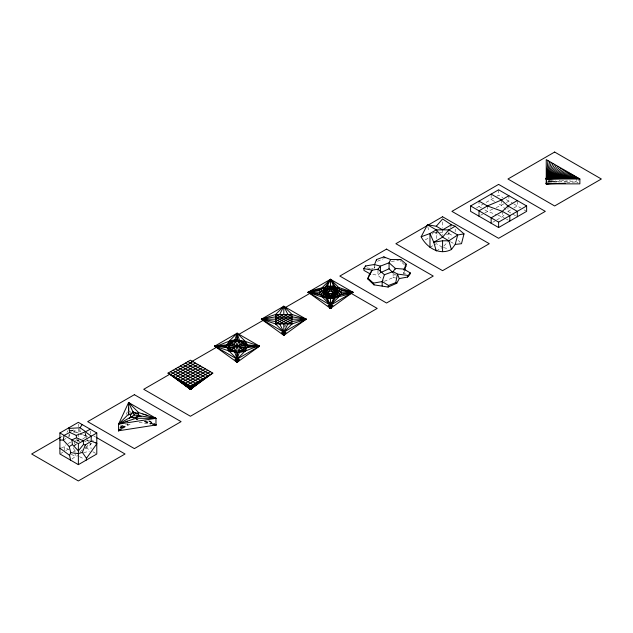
<?xml version="1.0" encoding="UTF-8"?>
<svg xmlns="http://www.w3.org/2000/svg" width="633" height="633" viewBox="0 0 633 633"><rect width="100%" height="100%" fill="white"/><g stroke="black" fill="none" stroke-linecap="round" stroke-linejoin="round"><path stroke-width="0.47" stroke-dasharray="3.17 2.37" d="M377.98 270.695L377.964 275.22L381.596 278.647M393.14 273.045L393.133 277.571L384.413 281.305M395.76 278.006L393.133 277.571L395.332 274.595M64.218 450.561L64.226 446.835L65.421 444.92M405.492 273.82L403.751 273.543L403.775 271.32M79.94 428.644L79.552 432.972L80.826 430.685M284.826 326.699L285.056 324.769M74.006 432.845L74.219 431.057L76.957 428.707M284.961 326.945L285.214 325.069M68.847 436.865L69.527 434.08M77.455 441.359L78.761 436.026M446.518 234.883L448.884 233.514L449.39 231.773M450.649 227.405L451.408 224.778M374.522 268.076L374.918 266.722M403.751 273.543L404.463 271.304M119.779 428.177L121.386 424.727M126.189 414.362L127.391 411.767M67.019 432.339L68 430.646M120.167 428.304L122.351 424.917M432.133 234.242L433.755 232.058M547.371 182.344L549.048 180.081M120.919 427.694L123.253 424.624M75.604 440.956L76.87 439.5M121.125 427.9L123.672 425.028M548.21 181.75L549.515 180.35M443.844 246.039L448.884 240.793M380.417 272.696L377.964 275.22L371.452 274.263M74.504 445.679L76.395 443.773M496.747 219.983L502.357 216.747L504.454 214.729M121.449 428.225L125.761 424.403M548.487 181.916L549.982 180.619M85.297 448.844L91.817 443.345M81.119 451.052L82.583 449.834M85.502 447.404L90.622 443.147L91.081 448.892M72.004 459.028L75.58 456.243L77.891 455.807M122.343 427.908L127.605 423.896M122.422 427.963L127.795 424.031M548.637 182.169L551.026 180.484M82.567 439.112L85.795 436.96L85.629 433.415M122.707 428.05L128.491 424.252M60.515 437.332L62.216 436.351M70.706 431.445L74.101 429.49M63.268 440.085L66.457 438.242M476.483 207.956L496.13 196.618M496.96 196.135L498.614 195.178L502.895 197.654M425.241 239.883L429.182 237.612M60.626 453.568L62.778 452.326M65.785 450.593L68.142 449.232M73.642 446.051L76.767 444.255M480.684 215.236L484.047 213.297M484.886 212.815L492.664 209.135M496.169 207.648L505.569 203.027M506.4 202.552L508.892 201.112L508.892 195.716M429.973 247.345L436.279 243.705L442.578 247.345M122.525 428.486L131.886 423.089M549.61 181.916L552.134 180.46M436.279 250.984L441.794 247.804M510.507 209.887L507.959 211.359L501.415 205.424L497.997 203.446M513.901 207.925L517.296 205.962L517.296 200.574M492.743 222.294L495.948 220.442M67.96 443.583L71.339 441.787M549.768 182.193L553.289 180.532M84.585 441.739L87.773 440.228L89.443 440.71M377.458 261.294L381.778 259.411M382.316 259.182L383.4 258.707M550.829 182.09L555.418 180.326M73.238 451.764L75.723 450.886M552.625 181.877L557.175 180.46M61.638 447.618L64.226 446.835L69.132 449.778M553.78 181.995L560.371 180.365M83.588 452.65L89.324 451.266M555.948 181.988L563.702 180.5M77.155 440.758L79.054 440.473M558.733 182.051L570.262 180.389M391.313 261.453L398.624 260.432M564.351 182.011L574.827 180.943L578.19 182.89L578.19 178.031M566.749 182.541L576.505 181.916L576.505 178.031M434.736 232.145L438.661 232.469M439.642 232.548L442.578 232.786M367.124 267.901L370.685 268.439M371.579 268.574L373.359 268.843M139.078 422.369L150.575 424.15M70.398 430.218L74.219 431.057L78.603 433.194L68.831 429.973M443.464 247.566L448.757 248.88M135.921 419.363L137.741 419.869M144.126 421.665L152.331 423.96M87.576 436.746L80.177 433.921L88.248 436.651M136.261 419.283L138.136 419.829M144.712 421.728L152.221 423.896M144.799 421.404L152.252 423.793M87.773 440.228L89.609 440.861M484.886 209.903L487.41 211.359L497.079 214.848M497.957 215.165L505.672 218.662M145.179 420.874L151.477 423.271M71.205 454.415L75.58 456.243L74.86 453.22M79.552 456.67L84.545 459.257M148.541 420.834L151.841 422.678M149.214 421.103L151.754 422.559L149.127 421.032M506.321 199.624L513.094 203.533M513.933 204.024L520.69 207.925M524.084 209.887L525.786 210.868M494.571 201.468L491.145 199.49L491.145 194.102M515.594 215.766L507.959 211.359L507.959 205.962M506.503 219.145L508.164 220.102M481.523 207.956L479.007 206.5L479.007 201.112M448.884 233.514L452.824 235.792M434.555 232.525L439.373 235.302M450.459 241.703L453.616 243.523M93.629 435.86L95.33 436.841M85.779 447.658L90.456 450.356M92.822 451.725L95.994 453.552M149.649 420.85L152.023 422.401M77.606 440.054L79.805 441.707M87.117 440.37L88.517 441.478M383.606 280.546L384.009 280.925M400.467 261.049L401.259 261.809M402.058 262.568L404.44 264.855M393.94 273.63L395.332 275.007M458.339 240.429L460.231 242.399M80.098 451.329L80.945 452.508M84.885 433.692L86.492 435.963M92.529 440.046L93.621 441.605M129.559 410.77L130.525 412.368M87.283 439.413L85.795 436.96L85.51 433.526M129.686 411.513L130.042 412.297M73.531 447.792L74.939 452.017M427.837 226.685L428.81 231.449M74.306 441.185L74.876 445.062M90.4 431.113L90.606 433.929M69.021 434.657L69.1 436.533M374.245 266.303L374.253 268.139M502.357 211.359L502.357 216.747M501.415 200.036L501.415 205.424M498.614 189.789L498.614 195.178M487.41 205.962L487.41 211.359M455.19 228.964L455.19 231.694M448.884 231.694L448.884 238.973M442.578 221.922L442.578 227.848M442.578 228.837L442.578 235.334M436.279 229.874L436.279 238.768M78.326 424.063L78.326 426.658M78.326 428.446L78.326 436.723M78.326 439.547L78.326 441.446"/><path stroke-width="0.95" d="M128.641 415.161L128.649 410.508M128.649 410.508L128.594 402.517L155.971 418.326L155.971 424.988L118.577 430.772L118.577 424.11L128.594 402.517L138.587 412.558L142.876 413.99M382.158 286.005L382.166 281.582L384.429 274.722L393.148 271.541L395.348 268.416L403.799 269.096L410.319 272.934L409.844 274.516L407.51 277.064L399.273 278.583L396.756 283.26L388.092 287.05L373.992 284.866L367.67 278.86L369.585 273.994L372.149 270.164L377.98 269.191L380.433 266.113L389.089 262.782L390.624 259.538L400.776 259.514L406.22 264.175L404.748 270.41M377.98 269.943L377.98 269.191L384.429 274.722M380.417 271.874L380.433 266.113L374.238 264.523L365.526 265.955L363.793 268.574L363.983 270.449L370.637 274.144M392.547 272.245L389.073 268.803L389.089 262.782L395.348 268.416L395.348 269.239M393.148 272.293L393.148 271.541L397.405 274.073L408.23 275.466L410.319 272.934M128.665 407.573L128.649 409.78M403.791 269.927L406.22 264.175M321.493 289.234L321.445 290.84L319.293 293.973L308.089 292.24L330.505 279.295L352.913 292.24L330.505 308.413L308.089 292.24C316.286 288.608 324.848 287.16 333.504 285.768C338.821 290.476 346.283 290.428 352.913 292.24L330.505 305.177L308.089 292.24L323.874 288.411L328.717 288.395L332.926 287.01L338.702 287.501L352.913 292.24C344.716 295.872 336.155 297.32 327.498 298.713C322.181 294.005 314.72 294.052 308.089 292.24L319.293 290.507L321.493 289.234L322.3 287.501L330.505 279.295L338.702 287.501L339.557 290.84L341.709 293.973L352.913 292.24L341.709 290.507L339.51 289.234M341.709 290.507L339.557 293.641L335.379 295.057L332.926 297.47L328.717 296.086L323.874 296.07L323.835 293.269L326.256 291.584L325.623 289.423L328.076 287.01L332.285 288.395L337.128 288.411L337.167 291.212L339.557 293.641L338.702 296.98L330.505 305.177L322.3 296.98L321.445 293.641L319.293 290.507M334.746 292.897L335.379 295.057L331.637 294.693L328.717 296.086L327.396 294.036L323.835 293.269L321.445 290.84L325.623 289.423L329.366 289.787L332.285 288.395L333.607 290.444L337.167 291.212L334.746 292.897L332.776 292.588L331.114 293.554L328.836 293.206L328.226 291.884L331.114 290.927L332.776 291.884L332.776 292.588M70.746 452.642L78.373 453.6L82.369 452.405L85.313 444.999L91.12 441.201L91.279 436.177L85.368 431.809L76.261 435.377L69.812 432.442L64.115 435.393L63.268 440.085L69.242 446.613L70.746 452.642L69.583 455.349L70.58 460.144M237.209 360.422L237.106 362.337L214.69 346.164L237.106 333.219L259.522 346.164L237.106 362.337L234.922 359.283M376.461 260.519L376.524 259.554L383.812 256.879L390.624 259.538M238.823 359.955L237.106 362.337L237.604 352.755L240.279 347.992L248.532 346.449L259.522 346.164L237.106 359.101L214.69 346.164C223.394 345.207 233.173 336.416 241.727 341.424L242.605 342.983L245.311 345.301L259.522 346.164C250.826 347.113 241.038 355.904 232.493 350.896L231.615 349.337L228.901 347.026L214.69 346.164L228.901 350.896L234.693 351.885L235.611 350.896L238.601 341.424L239.519 340.435L245.311 341.424L259.522 346.164L247.028 347.557L227.184 344.771L214.69 346.164L227.184 347.557L247.028 344.771L259.522 346.164M547.933 160.56L546.247 179.004L579.868 179.004L579.868 183.855L546.247 183.855L546.247 159.595L579.868 179.004M546.603 179.978L546.247 183.855L565.609 183.269M237.359 360.43L237.106 362.337L235.476 359.987L237.106 362.337L239.298 359.283M281.614 332.325L283.806 335.379L306.222 319.198L283.806 306.261L261.389 319.198L283.806 335.379L284.059 333.504M86.207 460.12L86.468 458.316L96.786 443.812L95.939 442.958L96.786 443.211L91.12 441.201M328.139 305.375L330.505 308.413L330.774 306.522M282.358 332.942L283.806 335.379L284.122 333.433M328.313 305.367L330.505 308.413L330.83 306.586M192.899 361.617L170.491 374.562L190.414 389.295L212.823 373.122L190.414 360.177L167.998 373.122L190.414 389.295L190.77 387.396M388.092 287.05L388.559 285.475L395.791 282.627L397.405 274.073L399.273 278.583M85.368 431.809L90.266 429.229M549.61 161.534L546.247 179.004L578.19 178.031M546.619 181.916L546.247 183.855L556.011 183.23M332.863 305.375L330.505 308.413L328.97 305.976L330.505 308.413L330.917 306.499L330.505 308.413L328.385 305.32M282.571 332.855L283.806 335.379L284.217 333.52L283.806 335.379L282.943 333.67M329.176 305.945L330.505 308.413L330.909 306.594L330.505 308.413L328.994 305.953M197.884 364.489L175.468 377.434L190.414 389.295L190.865 387.404L190.414 389.295L172.975 375.994L195.391 363.057M329.302 305.881L330.505 308.413L330.972 306.546L330.505 308.413L329.595 306.657M464.013 233.878L461.497 243.705L455.19 244.433L451.408 249.529C439.437 255.685 426.713 247.638 421.151 236.789L427.449 224.778L436.279 226.234L442.578 229.874L451.408 224.778L455.19 226.234L464.013 233.878L457.714 234.97L448.884 240.793L442.578 240.793L433.755 242.249L429.973 233.514L436.279 229.874L448.884 229.874L457.714 234.97L455.19 244.433M332.689 305.367L330.505 308.413L329.785 306.601L330.505 308.413L331.004 306.594L330.505 308.413L329.682 306.673M200.376 365.929L177.96 378.874L190.414 389.295L190.937 387.443M237.628 360.494L237.106 362.337L235.571 359.805M283.093 333.559L283.806 335.379L284.352 333.536L283.806 335.379L283.022 333.607L283.806 335.379L285.989 332.325M202.861 367.369L180.452 380.306L190.414 389.295L190.968 387.459L190.414 389.295L183.768 383.424M332.618 305.32L330.505 308.413L329.84 306.578L330.505 308.413L331.043 306.617L330.505 308.413L329.801 306.601M551.288 162.507L546.247 179.004L576.505 177.066M184.132 383.471L190.414 389.295L191.245 386.779M332.009 305.953L330.505 308.413L329.975 306.57L330.505 308.413L332.032 305.976L330.505 308.413L329.959 306.649L330.505 308.413L331.106 306.601L330.505 308.413L329.896 306.601M234.693 340.435L237.106 333.219L245.311 341.424L248.532 346.449L245.311 348.823L238.601 350.896L235.611 341.424L234.693 340.435L232.493 341.424L231.615 342.983L228.901 345.301L214.69 346.164M227.184 344.771L228.901 341.424L237.106 333.219L236.615 339.565L235.611 341.424L228.901 343.497L225.688 345.871L228.901 350.896L237.106 359.101L239.519 351.885L241.727 350.896L242.605 349.337L245.311 347.026M184.978 383.938L190.414 389.295L191.031 387.467M283.173 333.615L283.806 335.379L284.454 333.551M283.157 333.551L283.806 335.379L284.439 333.615M331.827 305.945L330.505 308.413L330.054 306.562L330.505 308.413L331.154 306.633M330.094 306.594L330.505 308.413L331.32 306.673L330.505 308.413L330.086 306.499L330.505 308.413L331.201 306.601L330.505 308.413L330.015 306.514L330.505 308.413L331.407 306.657M205.353 368.81L182.937 381.746L190.414 389.295L191.126 387.483M285.254 332.942L283.806 335.379L283.26 333.536L283.806 335.379L284.518 333.559M237.818 360.581L237.106 362.337L236.164 360.66M283.489 333.433L283.806 335.379L284.526 333.615L283.806 335.379L283.323 333.472L283.806 335.379L284.668 333.67M185.825 384.397L190.414 389.295L191.126 387.602M237.842 360.604L237.106 362.337L236.196 360.636M187.186 385.766L190.414 389.295L191.174 387.499M552.973 163.472L546.247 179.004L574.827 176.093M330.173 306.586L330.505 308.413L331.288 306.633M407.51 277.064L408.23 275.466M376.524 259.554L374.245 265.362M187.922 386.359L190.414 389.295L191.198 387.594M340.902 292.24L352.913 292.24C346.283 294.052 338.821 294.005 333.504 298.713L328.076 297.47L325.623 295.057L321.445 293.641L323.835 291.212L323.874 288.411L327.498 285.768L330.505 279.295L335.704 287.042M320.1 292.24L308.089 292.24C315.843 294.147 324.223 300.058 332.285 296.086L333.607 294.036L337.167 293.269L339.557 290.84L335.379 289.423L331.637 289.787L328.717 288.395L327.396 290.444L323.835 291.212L326.256 292.897L325.623 295.057L329.366 294.693L329.888 293.554M331.114 290.927L331.637 289.787M333.504 298.713L330.505 305.177L325.299 297.439M330.228 306.522L330.505 308.413L331.7 305.881M237.929 360.636L237.106 362.337L236.291 360.636M367.67 278.86L372.149 270.164L363.793 268.574M186.672 384.848L190.414 389.295L191.245 387.586M283.544 333.504L283.806 335.379L285.032 332.855M279.699 314.466L283.806 306.261L292.011 314.466L306.222 319.198L283.806 332.143L261.389 319.198L275.6 314.466L292.011 314.466L292.011 323.938L283.806 332.143L275.6 323.938L261.389 319.198L275.6 316.832L279.699 314.466L292.011 321.572L306.222 319.198L292.011 316.832L287.904 314.466L283.806 306.261L275.6 314.466L275.6 323.938L292.011 323.938L306.222 319.198L292.011 319.198L283.806 314.466L275.6 319.198L261.389 319.198L275.6 321.572L279.699 323.938L283.806 332.143L287.904 323.938L292.011 321.572M234.693 351.885L237.106 359.101L245.311 350.896L247.028 347.557M207.846 370.242L185.429 383.187L190.414 389.295L192.899 384.627L170.491 371.682M238.016 360.636L237.106 362.337L236.331 360.541M188.041 386.217L190.414 389.295L192.226 386.027M188.689 386.929L190.414 389.295L191.815 386.803M188.753 386.842L190.414 389.295L191.364 387.618L190.414 389.295L188.112 386.09M238.055 360.66L237.106 362.337L236.378 360.604L237.106 362.337L238.736 359.987M235.611 341.424L233.941 344.328L228.901 345.301M554.65 164.445L546.247 179.004L573.142 175.119M238.649 359.805L237.106 362.337L236.394 360.517M188.856 386.913L190.414 389.295L191.965 386.913M238.673 360.003L237.106 362.337L236.584 360.494M325.299 287.042L330.505 279.295L333.504 285.768M335.704 297.439L330.505 305.177L327.498 298.713M189.457 387.61L190.414 389.295L192.068 386.842M68.499 428.003L69.1 428.406L80.019 427.781L82.195 424.569M189.465 387.618L190.414 389.295L192.709 386.09M189.014 386.803L190.414 389.295L192.139 386.929M556.336 165.419L546.247 179.004L571.464 174.154M188.602 386.027L190.414 389.295L192.78 386.217M83.477 444.461L78.373 450.878L72.439 444.595L71.877 439.88L76.538 437.814L83.303 440.782L83.477 444.461L85.313 444.999M210.338 371.682L187.922 384.627L190.414 389.295L195.391 383.187L172.975 370.242M130.825 414.742L133.025 412.059L137.385 413.246L139.45 415.77L141.104 416.688M187.922 361.617L210.338 374.562L190.414 389.295L189.623 387.594L190.414 389.295L194.149 384.848M189.647 387.499L190.414 389.295L192.899 386.359M436.279 226.234L442.578 218.955L451.408 224.778M119.851 429.332L118.577 430.772L120.238 429.807M129.401 418.563L130.675 417.123L132.526 416.949M189.702 387.602L190.414 389.295L193.643 385.766M558.013 166.384L546.247 179.004L569.779 173.181M189.702 387.483L190.414 389.295L194.996 384.397M189.789 387.467L190.414 389.295L197.884 381.746L175.468 368.81M189.789 387.451L190.414 389.295L195.842 383.938M189.583 386.779L190.414 389.295L196.689 383.471M185.429 363.057L207.846 375.994L190.414 389.295L189.884 387.443L190.414 389.295L200.376 380.306L177.96 367.369M120.017 429.498L118.577 430.772L121.876 428.596M182.937 364.489L205.353 377.434L190.414 389.295L189.955 387.404L190.414 389.295L197.053 383.424M559.699 167.357L546.247 179.004L568.102 172.208M190.058 387.396L190.414 389.295L202.861 378.874L180.452 365.929M146.16 415.09L155.971 418.326L118.577 424.11L128.641 414.093L130.279 414.346L133.025 412.059L136.514 413.863M120.08 429.625L118.577 430.772L120.879 429.087M561.376 168.331L546.247 179.004L566.424 171.242M400.088 259.997L400.776 259.514M136.277 417.883L139.45 415.77L138.073 414.797M69.242 446.613L72.439 444.595M59.906 432.964L78.326 422.338L96.786 432.996L96.786 454.011L78.373 464.646L59.906 453.98L59.906 432.964L78.373 443.622L96.786 432.996M60.515 437.332L31.65 453.996L78.35 480.953L125.041 453.996L96.176 437.332M170.166 374.024L143.723 389.295L190.422 416.253L377.205 308.413L350.888 293.214M191.483 361.72L216.217 347.438M238.396 334.635L263.985 319.863M285.301 307.551L310.035 293.269M470.596 205.962L498.614 189.789L526.632 205.962L526.632 211.359L498.614 227.532L470.596 211.359L470.596 205.962L498.614 222.143L526.632 205.962M275.6 321.572L287.904 314.466M228.901 350.896L245.311 341.424L245.311 350.896L228.901 350.896L228.901 341.424L245.311 341.424M275.6 323.938L292.011 314.466M327.396 294.036L328.836 293.206M332.167 291.275L333.607 290.444M279.699 323.938L292.011 316.832M275.6 319.198L283.806 323.938L292.011 319.198M455.19 226.234L448.884 229.874L442.578 237.153L433.755 242.249L436.279 250.984M508.892 195.716L501.415 200.036L487.41 205.962L479.007 210.813L479.007 216.209M339.51 295.239L341.709 293.973M134.386 414.987L118.577 424.11L135.921 418.302L155.971 418.326L134.386 414.987L128.594 402.517M137.385 413.246L138.587 412.558L138.587 413.618M563.061 169.296L546.247 179.004L564.739 170.269M167.998 373.122L190.414 386.059L212.823 373.122M517.296 200.574L507.959 205.962L502.357 211.359L491.145 217.823L491.145 223.22M380.417 272.696L389.073 268.803M130.279 414.346L130.675 417.123L135.486 417.353L139.45 415.77L136.918 416.269M548.083 183.151L546.247 183.855L551.96 183.277M421.151 236.789L429.973 233.514L429.973 247.345M126.125 421.554L127.225 421.182M548.067 183.293L546.247 183.855L550.093 183.301M549.072 183.159L546.247 183.855L549.159 183.293M368.153 278.433L373.383 283.117L382.166 281.582L388.559 285.475M326.256 292.897L328.226 292.588M332.776 291.884L334.746 291.584L337.167 293.269L337.128 296.07L332.285 296.086L329.366 294.693M59.906 439.998L63.268 440.085M327.498 285.768L332.926 287.01L335.379 289.423L334.746 291.584M326.256 291.584L328.226 291.884M154.096 424.696L155.971 424.988L154.286 424.015M245.311 345.301L240.279 344.328L237.604 339.565L237.106 333.219L239.519 340.435M228.901 347.026L233.941 347.992L236.615 352.755L237.106 359.101M130.675 417.123L133.879 417.986M152.331 423.96L155.971 424.988L154.325 424.063M154.096 424.442L155.971 424.988L154.175 424.3M153.178 424.086L155.971 424.988M142.868 413.982L147.26 415.462M143.96 414.354L145.06 414.726M238.601 341.424L245.311 343.497L247.028 344.771M235.611 350.896L228.901 348.823L227.184 347.557M491.145 194.102L501.415 200.036L507.959 205.962L517.296 211.359L517.296 216.747M479.007 201.112L487.41 205.962L502.357 211.359L509.826 215.671L509.826 221.059M427.449 224.778L436.279 229.874L442.578 237.153L448.884 240.793L451.408 249.529M327.396 290.444L328.836 291.275M332.167 293.206L333.607 294.036M319.293 293.973L321.493 295.239M275.6 314.466L292.011 323.938M275.6 316.832L287.904 323.938M228.901 341.424L245.311 350.896M395.791 282.627L396.756 283.26M80.019 427.781L85.431 431.508M59.906 448.14L69.583 455.349M383.812 256.879L384.943 257.94M405.239 265.615L406.03 266.382M238.601 350.896L239.519 351.885M82.369 452.405L86.468 458.316M329.366 289.787L329.888 290.927M331.114 293.554L331.637 294.693M135.486 417.353L135.921 418.302M365.526 265.955L365.834 266.746M373.383 283.117L373.992 284.866M133.025 412.059L133.571 413.942M69.1 428.406L69.812 432.442M236.861 360.43L237.106 362.337L237.889 360.541L237.106 362.337L236.671 360.438L237.106 362.337L237.549 360.438L237.106 362.337L237.011 360.422M76.261 435.377L76.538 437.814M498.614 222.143L498.614 227.532M442.578 240.793L442.578 251.712M330.505 279.295L330.505 286.235M330.505 298.246L330.505 308.413M283.806 306.261L283.806 314.466M283.806 323.938L283.806 335.379M190.414 386.059L190.414 389.295M128.634 412.684L128.634 413.396M78.373 443.622L78.373 464.646M134.386 394.683L87.686 421.641L134.386 448.607L181.078 421.641L134.386 394.683M386.541 249.101L339.85 276.059L386.541 303.017L433.241 276.059L386.541 249.101M442.578 216.747L395.886 243.705L442.578 270.671L489.277 243.705L442.578 216.747M498.614 184.393L451.922 211.359L498.614 238.317L545.314 211.359L498.614 184.393M554.65 152.047L507.959 179.004L554.65 205.962L601.35 179.004L554.65 152.047"/></g></svg>
